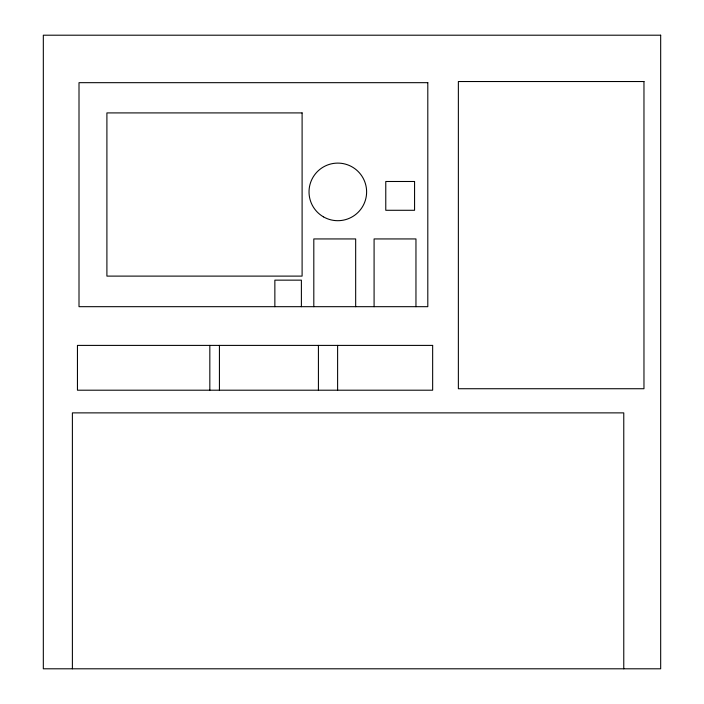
<?xml version="1.0" encoding="UTF-8"?>
<svg xmlns="http://www.w3.org/2000/svg" width="704" height="704" viewBox="0 0 704 704"><rect width="100%" height="100%" fill="white"/><g stroke="black" fill="none" stroke-linecap="round" stroke-linejoin="round"><path stroke-width="1.06" d="M623.77 668.8L623.77 412.878L72.389 412.878L72.389 668.8M415.958 306.68L415.958 238.938L374.088 238.938L374.088 306.68M355.67 306.68L355.67 238.938L313.808 238.938L313.808 306.68M337.612 345.4L337.612 390.201M318.419 345.4L318.419 390.201M301.391 306.68L301.391 280.148L274.859 280.148L274.859 306.68M219.428 345.4L219.428 390.201M209.827 345.4L209.827 390.201M660.678 35.2L43.322 35.2L43.322 668.8L660.678 668.8L660.678 35.2M643.966 81.532L458.366 81.532L458.366 388.731L643.966 388.731L643.966 81.532M427.803 82.676L79.006 82.676L79.006 306.68L427.803 306.68L427.803 82.676M302.104 112.913L106.902 112.913L106.902 276.109L302.104 276.109L302.104 112.913M414.568 181.491L385.774 181.491L385.774 210.285L414.568 210.285L414.568 181.491M432.652 345.4L77.449 345.4L77.449 390.201L432.652 390.201L432.652 345.4M323.418 216.841A28.802 28.802 0 0 0 366.617 191.902A28.802 28.802 0 0 0 323.418 166.962A28.802 28.802 0 0 0 323.418 216.841"/></g></svg>
